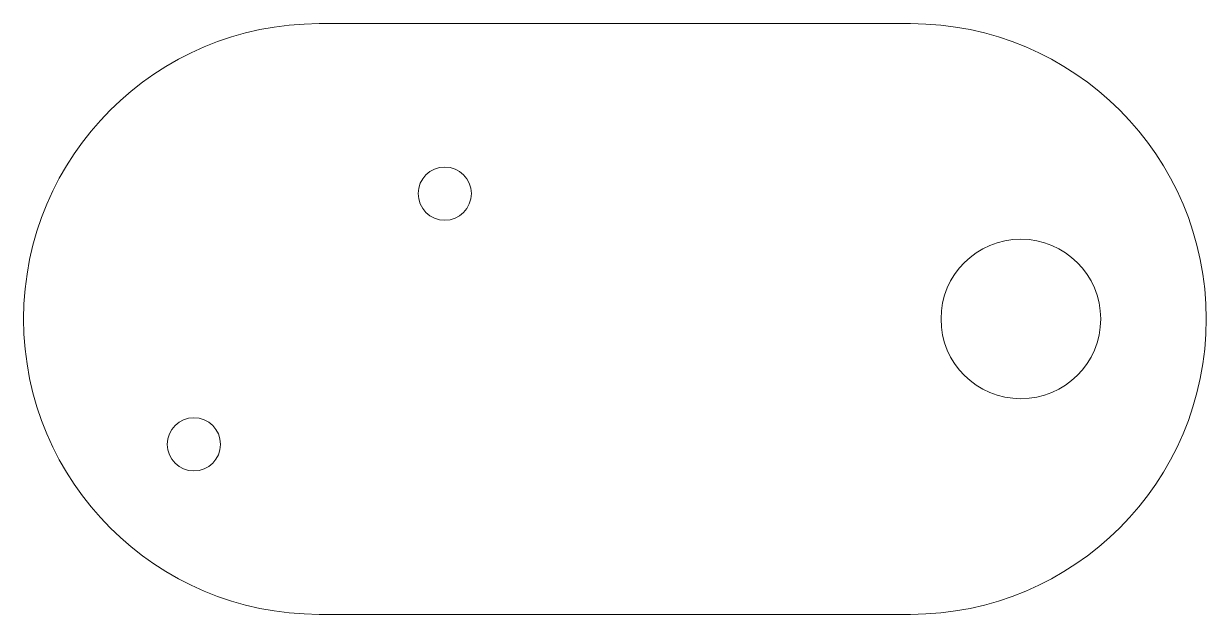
# Model space of a CAD drawing. Header units: millimetres. Extents: x 488 to 588, y 478 to 528.
import ezdxf

# ---------------------------------------------------------------- set-up
doc = ezdxf.new("R2010")
doc.units = ezdxf.units.MM

msp = doc.modelspace()

# ---------------------------------------------------------------- linework, layer by layer
at = {"color": 7, "linetype": 'Continuous', "lineweight": 15}
for p, q in [((562.68, 527.93), (512.68, 527.93)), ((512.68, 477.93), (562.68, 477.93))]:
    msp.add_line(p, q, dxfattribs=at)
for centre, radius in [((523.29, 513.54), 2.25), ((572, 502.93), 6.75), ((502.08, 492.32), 2.25)]:
    msp.add_circle(centre, radius, dxfattribs=at)
for centre, start, end in [((512.68, 502.93), 90, 180), ((562.68, 502.93), 0, 90), ((512.68, 502.93), 180, 270), ((562.68, 502.93), 270, 0)]:
    msp.add_arc(centre, 25, start, end, dxfattribs=at)

doc.saveas('drawing.dxf')
